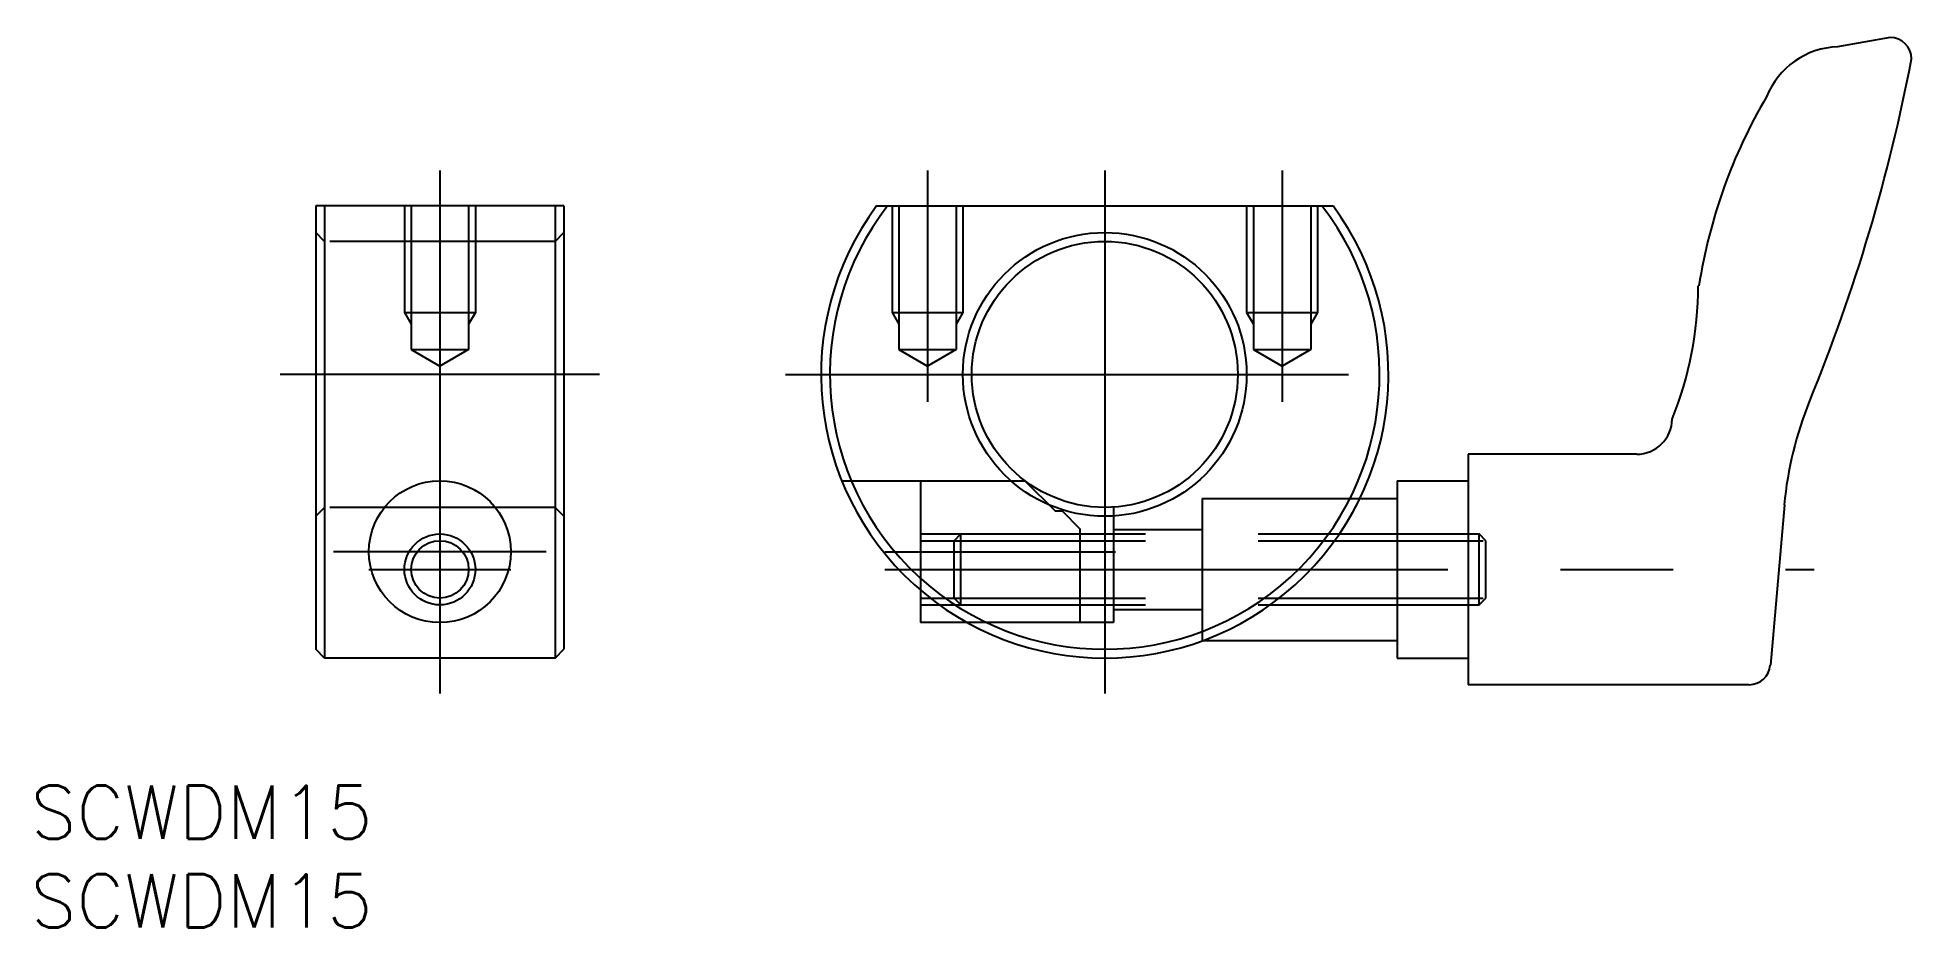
# Model space of a CAD drawing. Extents: x -60 to 46, y -31 to 19.
import ezdxf

# ---------------------------------------------------------------- set-up
doc = ezdxf.new("R2010")
doc.units = 0
doc.linetypes.add('CENTER', pattern=[50.8, 31.75, -6.35, 6.35, -6.35])
doc.linetypes.add('DASHED', pattern=[19.05, 12.7, -6.35])
doc.layers.get('0').update_dxf_attribs({"linetype": 'CONTINUOUS'})
doc.layers.add('CENTER', color=1, linetype='CENTER')
doc.styles.get("Standard").update_dxf_attribs({"font": 'txt.shx', "height": 3, "bigfont": 'bigfont.shx'})

msp = doc.modelspace()

# ---------------------------------------------------------------- linework, layer by layer
at = {"color": 7, "linetype": 'CONTINUOUS'}
for p, q in [((44.3, 19), (41.33, 18.48)), ((-44.5, 9.5), (-44.5, -15.5)), ((-30.5, 9.5), (-44.5, 9.5)), ((-44, 9.5), (-44, -16)), ((-31, 9.5), (-31, -16)), ((-30.5, 9.5), (-30.5, -15.5)), ((-12.87, 9.5), (12.87, 9.5)), ((20.5, -4.5), (20.5, -17.5)), ((30, -4.5), (20.5, -4.5)), ((16.5, -6), (16.5, -16)), ((16.5, -6), (20.5, -6)), ((14.39, -7), (16.5, -7)), ((38.33, -7.35), (37.54, -16.4)), ((-10.4, -12.16), (-10.4, -14)), ((-7.75, -14), (-10.4, -14)), ((-44, -16), (-44.5, -15.5)), ((-31, -16), (-30.5, -15.5)), ((5.57, -15), (16.5, -15)), ((-31, -16), (-44, -16)), ((16.5, -16), (20.5, -16)), ((36.34, -17.5), (20.5, -17.5))]:
    msp.add_line(p, q, dxfattribs=at)
at = {"color": 3, "linetype": 'DASHED'}
for p, q in [((-39.5, 9.5), (-39.5, 3.5)), ((-39.12, 9.5), (-39.12, 1.4)), ((-35.88, 9.5), (-35.88, 1.4)), ((-35.5, 9.5), (-35.5, 3.5)), ((-12, 9.5), (-12, 3.5)), ((-11.62, 9.5), (-11.62, 1.4)), ((-8.38, 9.5), (-8.38, 1.4)), ((-8, 9.5), (-8, 3.5)), ((8, 9.5), (8, 3.5)), ((8.38, 9.5), (8.38, 1.4)), ((11.62, 9.5), (11.62, 1.4)), ((12, 9.5), (12, 3.5)), ((-44, 7.5), (-44.5, 8)), ((-31, 7.5), (-44, 7.5)), ((-31, 7.5), (-30.5, 8)), ((-39.5, 3.5), (-35.5, 3.5)), ((-39.5, 3.5), (-39.12, 2.84)), ((-35.5, 3.5), (-35.88, 2.84)), ((-12, 3.5), (-8, 3.5)), ((-12, 3.5), (-11.62, 2.84)), ((-8, 3.5), (-8.38, 2.84)), ((8, 3.5), (12, 3.5)), ((8, 3.5), (8.38, 2.84)), ((12, 3.5), (11.62, 2.84)), ((-39.12, 1.4), (-35.88, 1.4)), ((-39.12, 1.4), (-37.5, 0.46)), ((-35.88, 1.4), (-37.5, 0.46)), ((-11.62, 1.4), (-8.38, 1.4)), ((-11.62, 1.4), (-10, 0.46)), ((-8.38, 1.4), (-10, 0.46)), ((8.38, 1.4), (11.62, 1.4)), ((8.38, 1.4), (10, 0.46)), ((11.62, 1.4), (10, 0.46)), ((-14.83, -6), (-4.5, -6)), ((-10.4, -6), (-10.4, -12.16)), ((-4.5, -6), (-2.8, -7.7)), ((5.5, -7), (14.39, -7)), ((5.5, -7), (5.5, -15)), ((-44, -7.5), (-44.5, -8)), ((-31, -7.5), (-44, -7.5)), ((-31, -7.5), (-30.5, -8)), ((-2.8, -7.7), (-2.4, -7.7)), ((-2.4, -7.7), (-1.4, -8.7)), ((0.5, -7.48), (0.5, -14)), ((-10.4, -9), (21.12, -9)), ((-10.4, -9.38), (21.5, -9.38)), ((-8.5, -9.38), (-8.12, -9)), ((-8.5, -12.62), (-8.5, -9.38)), ((-8.12, -13), (-8.12, -9)), ((-1.4, -8.7), (-1.4, -14)), ((0.5, -8.75), (5.5, -8.75)), ((21.5, -9.38), (21.12, -9)), ((21.12, -13), (21.12, -9)), ((21.5, -12.62), (21.5, -9.38)), ((-10.4, -12.62), (21.5, -12.62)), ((-8.12, -13), (-8.5, -12.62)), ((21.12, -13), (21.5, -12.62)), ((-10.4, -13), (21.12, -13)), ((0.5, -13.25), (5.5, -13.25)), ((0.5, -14), (-7.75, -14)), ((5.5, -15), (5.57, -15))]:
    msp.add_line(p, q, dxfattribs=at)
at = {"color": 7, "linetype": 'CONTINUOUS'}
for centre, radius in [((0, 0), 8), ((0, 0), 7.5), ((-37.5, -10), 4), ((-37.5, -11), 1.62)]:
    msp.add_circle(centre, radius, dxfattribs=at)
at = {"color": 3, "linetype": 'CONTINUOUS'}
msp.add_circle((-37.5, -11), 2, dxfattribs=at)
at = {"color": 7, "linetype": 'CONTINUOUS'}
for centre, radius, start, end in [((41.5, 13.98), 4.5, 92.0867, 158.128), ((44.3, 17.8), 1.2, 0, 90), ((-52.73, 36.54), 100, 337.6467, 349.1984), ((63.16, 0.41), 30, 149.4493, 171.1935), ((0, 0), 16, 143.5764, 36.4236), ((0, 0), 15.5, 142.2003, 37.7997), ((13.47, 5), 20, 337.8863, 0), ((58.25, -9.1), 20, 157.6467, 175), ((30, -2.5), 2, 270, 359.1713), ((36.34, -16.3), 1.2, 270, 355)]:
    msp.add_arc(centre, radius, start, end, dxfattribs=at)
at = {"layer": 'CENTER', "color": 1, "linetype": 'CENTER'}
for p, q in [((-37.5, 11.5), (-37.5, -18)), ((-10, 11.5), (-10, -1.54)), ((0, 11.5), (0, -18)), ((10, 11.5), (10, -1.54)), ((-18, 0), (18, 0)), ((-28.5, 0), (-46.5, 0)), ((-31.5, -10), (-43.5, -10)), ((-12.4, -10), (0.6, -10)), ((-41.5, -11), (-33.5, -11)), ((-12.4, -11), (40.01, -11))]:
    msp.add_line(p, q, dxfattribs=at)

# ---------------------------------------------------------------- texts
at = {"color": 7, "linetype": 'CONTINUOUS'}
for p in [(-60.58, -26.19), (-60.58, -31.19)]:
    msp.add_text('SCWDM15', height=3, dxfattribs=at).set_placement(p)

doc.saveas('drawing.dxf')
